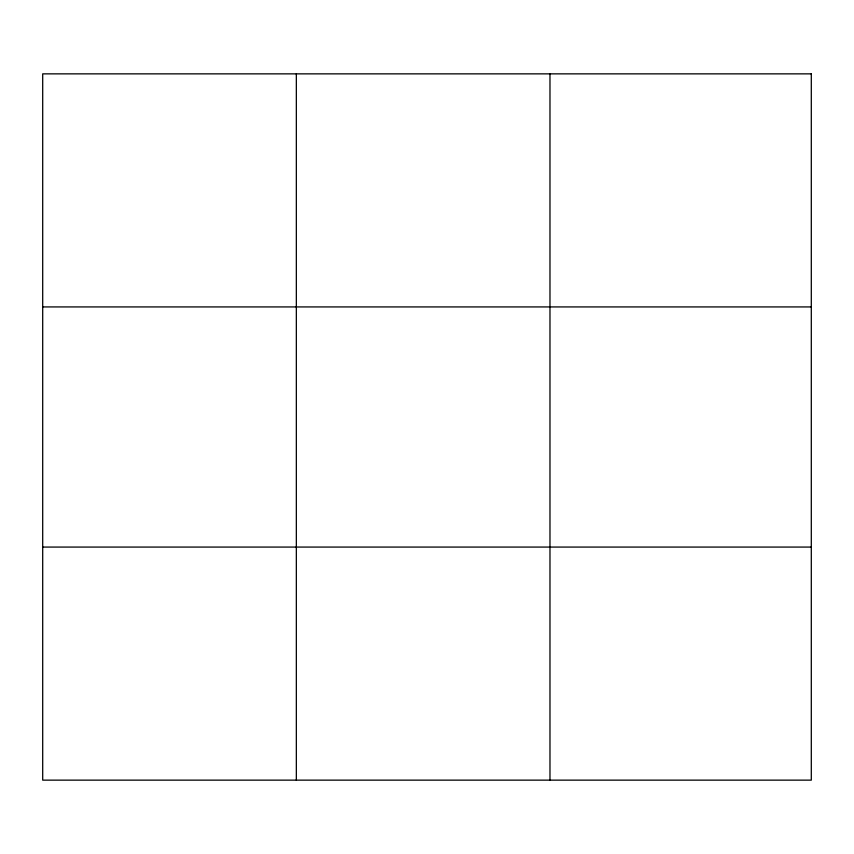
<?xml version="1.0" encoding="UTF-8"?>
<svg xmlns="http://www.w3.org/2000/svg" width="854" height="854" viewBox="0 0 854 854"><rect width="100%" height="100%" fill="white"/><g stroke="black" fill="none" stroke-linecap="round" stroke-linejoin="round"><path stroke-width="1.28" d="M296.338 73.86L296.338 780.14M549.976 73.86L549.976 780.14M42.7 306.928L811.3 306.928M42.7 547.072L811.3 547.072M811.3 73.86L811.3 780.14L42.7 780.14L42.7 73.86L811.3 73.86"/></g></svg>
